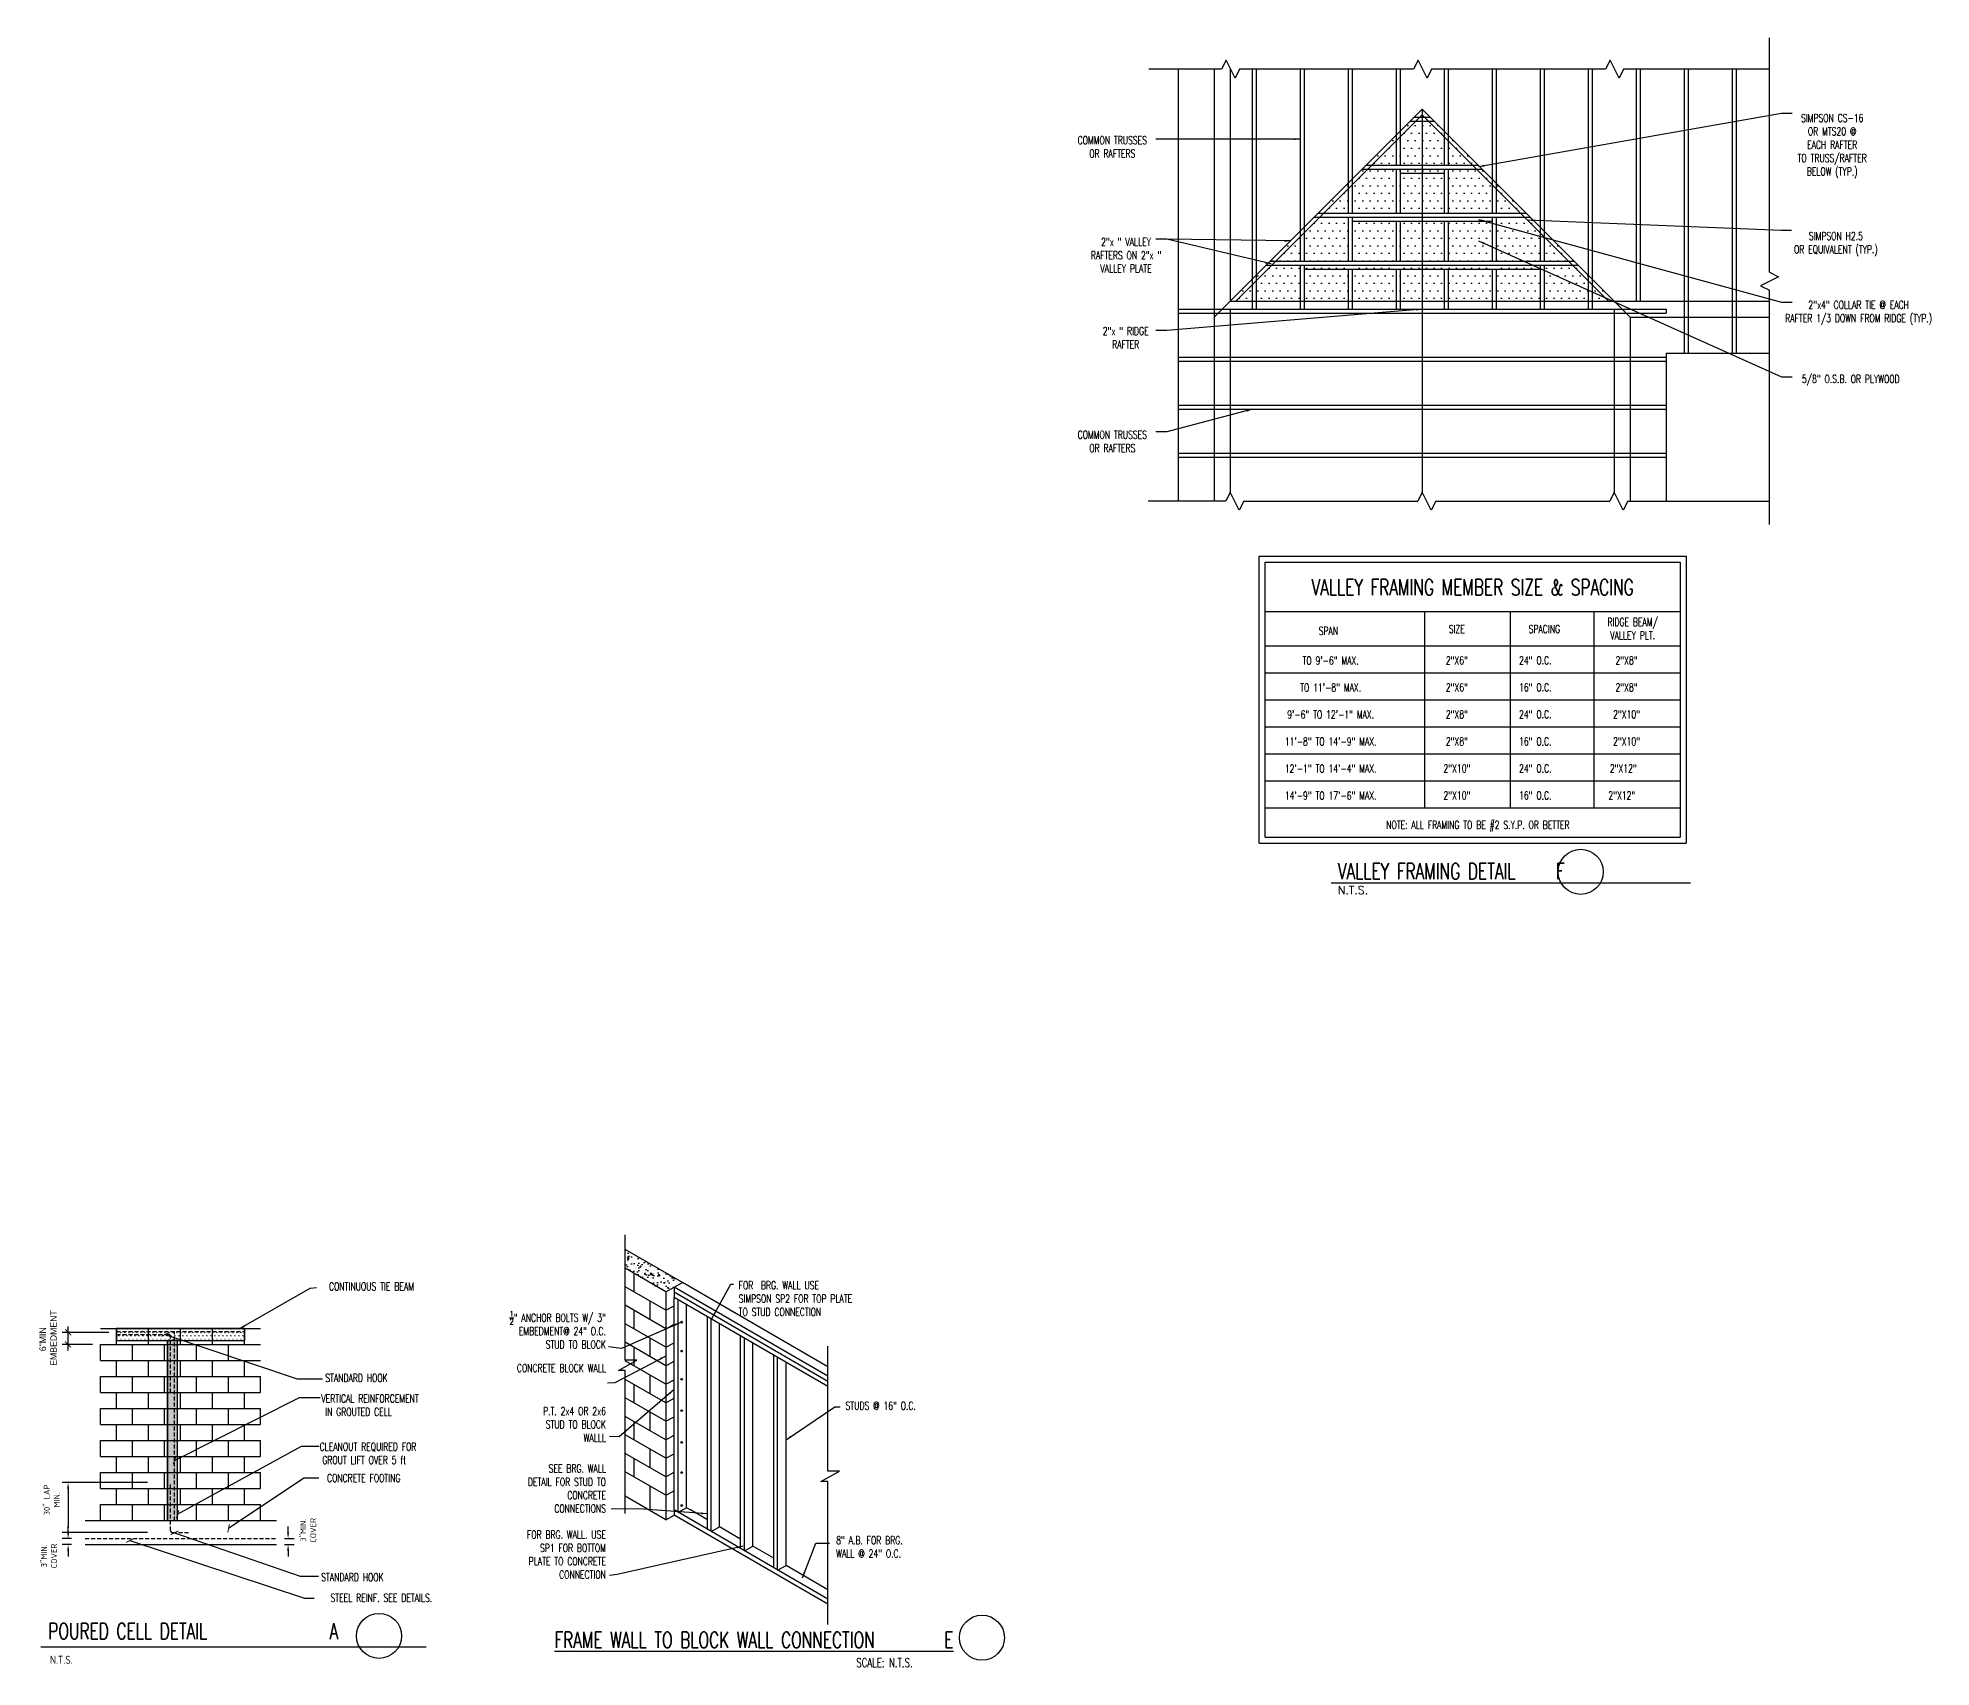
# Model space of a CAD drawing. Header units: inches. Extents: x -25328 to 8149, y -5530 to 4336.
# Drawn here: x 1931 to 2878, y -1982 to -1167 of the extents above; entities that cross this region are included whole.
import ezdxf

# ---------------------------------------------------------------- set-up
doc = ezdxf.new("R2010")
doc.units = ezdxf.units.IN
doc.header["$LTSCALE"] = 16
doc.header["$MEASUREMENT"] = 0
doc.linetypes.add('DASHED4', pattern=[0.1875, 0.125, -0.0625])
doc.layers.get('0').update_dxf_attribs({"linetype": 'CONTINUOUS'})
doc.layers.get('DEFPOINTS').update_dxf_attribs({"linetype": 'CONTINUOUS'})
for name, color, linetype in [('BLOCK', 8, 'CONTINUOUS'), ('DIM', 5, 'CONTINUOUS'), ('DIMS', 5, 'CONTINUOUS'), ('doors-window', 1, 'CONTINUOUS'), ('FIXTURES', 2, 'CONTINUOUS'), ('HATCH', 8, 'CONTINUOUS'), ('ROOF', 1, 'CONTINUOUS'), ('TEXT', 11, 'CONTINUOUS'), ('TEXT ROOM', 3, 'CONTINUOUS'), ('WALLS EXT', 6, 'CONTINUOUS'), ('Z1_1', 210, 'CONTINUOUS'), ('Z1_3', 50, 'CONTINUOUS')]:
    doc.layers.add(name, color=color, linetype=linetype)
doc.styles.add('ARCHM', font='ARCHM.SHX')
doc.styles.add('HALLDIMTEXT', font='archs.shx')
doc.styles.add('PAYTAS RM', font='romans.shx', dxfattribs={"width": 0.7, "height": 4.5})
doc.styles.add('PAYTS NOTES', font='romans.shx', dxfattribs={"width": 0.7, "height": 4.5})
doc.dimstyles.new('DIM- PAYTAS', dxfattribs={"dimscale": 48, "dimtxt": 0.1, "dimasz": 0.0625, "dimexe": 0.125, "dimexo": 0.125, "dimgap": 0.125, "dimtad": 1, "dimdec": 1, "dimzin": 3, "dimdsep": 46, "dimlunit": 4, "dimtxsty": 'PAYTAS RM', "dimblk": 'ARCHTICK', "dimcen": 0.09, "dimdle": 0.125, "dimclrd": 5, "dimclre": 5, "dimclrt": 11, "dimadec": 0, "dimazin": 0, "dimtfac": 1, "dimtdec": 1, "dimtofl": 0, "dimtmove": 2, "dimatfit": 3, "dimfxl": 0, "dimfrac": 2, "dimtolj": 1, "dimtzin": 3, "dimarcsym": 0})
doc.dimstyles.new('dim-roman s', dxfattribs={"dimscale": 48, "dimtxt": 0.09375, "dimasz": 0.09375, "dimexe": 0.09375, "dimexo": 0.125, "dimgap": 0.09375, "dimtad": 1, "dimzin": 3, "dimdsep": 46, "dimlunit": 4, "dimtxsty": 'HALLDIMTEXT', "dimsah": 1, "dimcen": 0.09375, "dimdle": 0.09375, "dimclrd": 5, "dimclre": 5, "dimclrt": 11, "dimadec": 0, "dimazin": 0, "dimtfac": 1, "dimtofl": 0, "dimtmove": 2, "dimatfit": 3, "dimldrblk": 'ARCHTICK', "dimfxl": 0, "dimfrac": 2, "dimtolj": 1, "dimtzin": 0, "dimarcsym": 0})

# ---------------------------------------------------------------- blocks, each defined once
blk = doc.blocks.new('_ArchTick')
at = {"color": 0, "linetype": 'ByBlock', "const_width": 0.15}
blk.add_lwpolyline([(-0.5, -0.5), (0.5, 0.5)], dxfattribs=at)
blk = doc.blocks.new('*D31')
at = {"layer": 'DEFPOINTS', "color": 0, "linetype": 'Continuous', "transparency": 16777216}
for p in [(2050.78, -1917.38), (2050.78, -1920.38), (2056.53, -1917.38)]:
    blk.add_point(p, dxfattribs=at)
at = {"layer": 'DIM', "color": 5, "linetype": 'Continuous', "lineweight": -2, "transparency": 16777216}
for p, q in [((2056.53, -1914.38), (2056.53, -1911.38)), ((2054.78, -1917.38), (2059.53, -1917.38)), ((2054.78, -1920.38), (2059.53, -1920.38)), ((2056.53, -1923.38), (2056.53, -1926.38))]:
    blk.add_line(p, q, dxfattribs=at)
at = {"layer": 'DIM', "color": 5, "linetype": 'Continuous', "transparency": 16777216}
for points in [[(2056.03, -1914.38), (2057.03, -1914.38), (2056.53, -1917.38)], [(2056.03, -1923.38), (2057.03, -1923.38), (2056.53, -1920.38)]]:
    blk.add_solid(points, dxfattribs=at)
at = {"layer": 'DIM', "color": 11, "linetype": 'Continuous', "transparency": 16777216, "insert": (2066.58, -1913.23), "char_height": 3, "attachment_point": 5, "rotation": 90, "style": 'HALLDIMTEXT'}
blk.add_mtext('\\A1;3"MIN.\\PCOVER', dxfattribs=at)
blk = doc.blocks.new('*D32')
at = {"layer": 'DEFPOINTS', "color": 0, "linetype": 'Continuous', "transparency": 16777216}
for p in [(1990.16, -1889.38), (1946.53, -1914.38), (1990.16, -1914.38)]:
    blk.add_point(p, dxfattribs=at)
at = {"layer": 'DIM', "color": 5, "linetype": 'Continuous', "lineweight": -2, "transparency": 16777216}
for p, q in [((1986.16, -1889.38), (1943.53, -1889.38)), ((1946.53, -1892.38), (1946.53, -1911.38)), ((1986.16, -1914.38), (1943.53, -1914.38))]:
    blk.add_line(p, q, dxfattribs=at)
at = {"layer": 'DIM', "color": 5, "linetype": 'Continuous', "transparency": 16777216}
for points in [[(1946.03, -1892.38), (1947.03, -1892.38), (1946.53, -1889.38)], [(1946.03, -1911.38), (1947.03, -1911.38), (1946.53, -1914.38)]]:
    blk.add_solid(points, dxfattribs=at)
at = {"layer": 'DIM', "color": 11, "linetype": 'Continuous', "transparency": 16777216, "insert": (1938.4, -1898.04), "char_height": 3, "attachment_point": 5, "rotation": 90, "style": 'HALLDIMTEXT'}
blk.add_mtext('\\A1;30" LAP\\PMIN.', dxfattribs=at)
blk = doc.blocks.new('*D33')
at = {"layer": 'DEFPOINTS', "color": 0, "linetype": 'Continuous', "transparency": 16777216}
for p in [(1946.55, -1917.38), (1952.3, -1917.38), (1952.3, -1920.38)]:
    blk.add_point(p, dxfattribs=at)
at = {"layer": 'DIM', "color": 5, "linetype": 'Continuous', "lineweight": -2, "transparency": 16777216}
for p, q in [((1946.55, -1914.38), (1946.55, -1911.38)), ((1948.3, -1917.38), (1943.55, -1917.38)), ((1948.3, -1920.38), (1943.55, -1920.38)), ((1946.55, -1923.38), (1946.55, -1926.38))]:
    blk.add_line(p, q, dxfattribs=at)
at = {"layer": 'DIM', "color": 5, "linetype": 'Continuous', "transparency": 16777216}
for points in [[(1946.05, -1914.38), (1947.05, -1914.38), (1946.55, -1917.38)], [(1946.05, -1923.38), (1947.05, -1923.38), (1946.55, -1920.38)]]:
    blk.add_solid(points, dxfattribs=at)
at = {"layer": 'DIM', "color": 11, "linetype": 'Continuous', "transparency": 16777216, "insert": (1937, -1926.04), "char_height": 3, "attachment_point": 5, "rotation": 90, "style": 'HALLDIMTEXT'}
blk.add_mtext('\\A1;3"MIN.\\PCOVER', dxfattribs=at)

msp = doc.modelspace()

# ---------------------------------------------------------------- hatches: boundary and pattern name
at = {"layer": 'BLOCK', "linetype": 'Continuous'}
h = msp.add_hatch(dxfattribs=at)
h.set_pattern_fill('CONCRETE_C', color=256, style=0)
h.set_pattern_definition([(50, (9372.301, -2491.103), (7.172602, -0.6275213), [0.75, -8.25]), (355, (9372.301, -2491.103), (-1.387513, 7.521921), [0.6, -6.6]), (100.4514, (9372.8986, -2491.155), (5.785094, 6.8943954), [0.637402, -7.011421]), (46.1842, (9372.301, -2489.103), (10.67241, -1.65519), [1.125, -12.375]), (96.6356, (9373.19, -2489.241), (9.346627, 9.741179), [0.956103, -10.51713]), (351.1842, (9372.301, -2489.103), (9.34662, 9.741186), [0.9, -9.9]), (21, (9373.301, -2489.603), (5.9690705, -4.026189), [0.75, -8.25]), (326, (9373.301, -2489.603), (2.433153, 7.2515005), [0.6, -6.6]), (71.4514, (9373.798, -2489.9384), (8.402226, 3.225305), [0.637402, -7.011421]), (37.5, (9372.3009, -2491.1029), (0.12159855, 3.3289385), [0, -6.52, 0, -6.7, 0, -6.625]), (7.5, (9372.301, -2491.103), (2.6306954, 3.9441171), [0, -3.82, 0, -6.37, 0, -2.525]), (327.5, (9370.0709, -2491.103), (5.3382244, -0.2255487), [0, -2.5, 0, -7.8, 0, -10.35]), (317.5, (9369.071, -2491.103), (5.8318617, 1.0010498), [0, -3.25, 0, -5.18, 0, -7.35])])
h.paths.add_polyline_path([(2225.12211486, -1772.84576343), (2225.12211486, -1782.31688618), (2245.34644642, -1794.04187106), (2249.55250457, -1791.74475706), (2253.75856273, -1789.44764306)])
at = {"layer": 'HATCH'}
h = msp.add_hatch(dxfattribs=at)
h.set_pattern_fill('DOTS', color=256, scale=60, style=0)
h.set_pattern_definition([(0, (2411.9834, -1492.5613), (1.875, 3.75), [0, -3.75])])
h.paths.add_polyline_path([(2623.56219291, -1203.02686548), (2623.56219291, -1207.02686548), (2627.56219291, -1207.02686548)])
h.paths.add_polyline_path([(2623.56219291, -1203.02686548), (2619.56219291, -1207.02686548), (2623.56219291, -1207.02686548)])
h.paths.add_polyline_path([(2623.56219291, -1209.02686548), (2617.56219291, -1209.02686548), (2612.55915892, -1214.02989948), (2612.55915892, -1231.02686548), (2623.56219291, -1231.02686548)])
h.paths.add_polyline_path([(2634.55915892, -1214.02383149), (2629.56219291, -1209.02686548), (2623.56219291, -1209.02686548), (2623.56219291, -1231.02686548), (2634.55915892, -1231.02686548)])
h.paths.add_polyline_path([(2636.55915892, -1216.02383149), (2636.55915892, -1231.02686548), (2651.56219291, -1231.02686548)])
h.paths.add_polyline_path([(2658.55915892, -1238.02383149), (2653.56219291, -1233.02686548), (2636.55915892, -1233.02686548), (2636.55915892, -1255.02686548), (2658.55915892, -1255.02686548)])
h.paths.add_polyline_path([(2634.55915892, -1233.02686548), (2623.56219291, -1233.02686548), (2623.56219291, -1255.02686548), (2634.55915892, -1255.02686548)])
h.paths.add_polyline_path([(2623.56219291, -1233.02686548), (2612.55915892, -1233.02686548), (2612.55915892, -1255.02686548), (2623.56219291, -1255.02686548)])
h.paths.add_polyline_path([(2610.55915892, -1233.02686548), (2593.56219291, -1233.02686548), (2588.55915892, -1238.02989948), (2588.55915892, -1255.02686548), (2610.55915892, -1255.02686548)])
h.paths.add_polyline_path([(2610.55915892, -1216.02989948), (2595.56219291, -1231.02686548), (2610.55915892, -1231.02686548)])
h.paths.add_polyline_path([(2586.55915892, -1240.02989948), (2571.56219291, -1255.02686548), (2586.55915892, -1255.02686548)])
h.paths.add_polyline_path([(2660.55915892, -1240.02383149), (2660.55915892, -1255.02686548), (2675.56219291, -1255.02686548)])
h.paths.add_polyline_path([(2682.55915892, -1262.02383149), (2677.56219291, -1257.02686548), (2660.55915892, -1257.02686548), (2660.55915892, -1279.02686548), (2682.55915892, -1279.02686548)])
h.paths.add_polyline_path([(2684.55915892, -1264.02383149), (2684.55915892, -1279.02686548), (2699.56219291, -1279.02686548)])
h.paths.add_polyline_path([(2658.55915892, -1257.02686548), (2636.55915892, -1257.02686548), (2636.55915892, -1279.02686548), (2658.55915892, -1279.02686548)])
h.paths.add_polyline_path([(2634.55915892, -1257.02686548), (2623.56219291, -1257.02686548), (2623.56219291, -1279.02686548), (2634.55915892, -1279.02686548)])
h.paths.add_polyline_path([(2623.56219291, -1257.02686548), (2612.55915892, -1257.02686548), (2612.55915892, -1279.02686548), (2623.56219291, -1279.02686548)])
h.paths.add_polyline_path([(2610.55915892, -1257.02686548), (2588.55915892, -1257.02686548), (2588.55915892, -1279.02686548), (2610.55915892, -1279.02686548)])
h.paths.add_polyline_path([(2586.55915892, -1257.02686548), (2569.56219291, -1257.02686548), (2564.55915892, -1262.02989948), (2564.55915892, -1279.02686548), (2586.55915892, -1279.02686548)])
h.paths.add_polyline_path([(2562.55915892, -1267.02686548), (2562.55915892, -1264.02989948), (2547.56219291, -1279.02686548), (2562.55915892, -1279.02686548)])
h.paths.add_polyline_path([(2538.55915892, -1288.02989948), (2527.56219291, -1299.02686548), (2538.55915892, -1299.02686548)])
h.paths.add_polyline_path([(2562.55915892, -1281.02686548), (2545.56219291, -1281.02686548), (2540.55915892, -1286.02989948), (2540.55915892, -1299.02686548), (2562.55915892, -1299.02686548)])
h.paths.add_polyline_path([(2586.55915892, -1281.02686548), (2564.55915892, -1281.02686548), (2564.55915892, -1289.02686548), (2564.55915892, -1299.02686548), (2586.55915892, -1299.02686548)])
h.paths.add_polyline_path([(2610.55915892, -1281.02686548), (2588.55915892, -1281.02686548), (2588.55915892, -1299.02686548), (2610.55915892, -1299.02686548)])
h.paths.add_polyline_path([(2623.56219291, -1281.02686548), (2612.55915892, -1281.02686548), (2612.55915892, -1299.02686548), (2623.56219291, -1299.02686548)])
h.paths.add_polyline_path([(2634.55915892, -1281.02686548), (2623.56219291, -1281.02686548), (2623.56219291, -1299.02686548), (2634.55915892, -1299.02686548)])
h.paths.add_polyline_path([(2658.55915892, -1281.02686548), (2636.55915892, -1281.02686548), (2636.55915892, -1299.02686548), (2658.55915892, -1299.02686548)])
h.paths.add_polyline_path([(2682.55915892, -1281.02686548), (2660.55915892, -1281.02686548), (2660.55915892, -1299.02686548), (2682.55915892, -1299.02686548)])
h.paths.add_polyline_path([(2706.55915892, -1286.02383149), (2701.56219291, -1281.02686548), (2684.55915892, -1281.02686548), (2684.55915892, -1299.02686548), (2706.55915892, -1299.02686548)])
h.paths.add_polyline_path([(2708.55915892, -1288.02383149), (2708.55915892, -1299.02686548), (2719.56219291, -1299.02686548)])
at = {"layer": 'HATCH', "linetype": 'Continuous'}
h = msp.add_hatch(dxfattribs=at)
h.set_pattern_fill('SWAMP', color=256, scale=2, style=0)
h.set_pattern_definition([(0, (2288.8498, -2108.7617), (1, 1.732051), [0.25, -1.75]), (90, (2288.9748, -2108.7617), (-1, 1.7320508), [0.125, -3.339102]), (90, (2289.0061, -2108.7617), (-1, 1.7320508), [0.1, -3.364102]), (90, (2288.9436, -2108.7617), (-1, 1.7320508), [0.1, -3.364102]), (60, (2289.0373, -2108.7617), (-1, 1.732051), [0.08, -1.92]), (120, (2288.9123, -2108.7617), (-2, 8e-10), [0.08, -1.92])])
h.paths.add_polyline_path([(2034.78055111, -1812.37917989), (1970.78055111, -1812.37917989), (1970.78055111, -1818.37917989), (2034.78055111, -1818.37917989)])
h = msp.add_hatch(dxfattribs=at)
h.set_pattern_fill('SWAMP', color=256, style=0)
h.set_pattern_definition([(0, (2288.8498, -2108.7617), (0.5, 0.8660254), [0.125, -0.875]), (90, (2288.91234, -2108.7617), (-0.5, 0.8660254), [0.0625, -1.6695508]), (90, (2288.92796, -2108.7617), (-0.5, 0.8660254), [0.05, -1.6820508]), (90, (2288.8967, -2108.7617), (-0.5, 0.8660254), [0.05, -1.6820508]), (60, (2288.9436, -2108.7617), (-0.5, 0.8660254), [0.04, -0.96]), (120, (2288.8811, -2108.7617), (-1, 4e-10), [0.04, -0.96])])
h.paths.add_polyline_path([(2001.28055111, -1818.37917989), (1996.28055111, -1818.37917989), (1996.28055111, -1908.37917989), (2001.28055111, -1908.37917989)])

# ---------------------------------------------------------------- linework, layer by layer
at = {"layer": 'DIM', "color": 5, "linetype": 'Continuous'}
for p, q in [((1966.8498365, -1814.31304267), (1943.54721497, -1814.31304267)), ((1946.54721497, -1823.37917989), (1946.54721497, -1811.31304267)), ((1958.78055111, -1820.37917989), (1943.54721497, -1820.37917989))]:
    msp.add_line(p, q, dxfattribs=at)
at = {"layer": 'DIMS', "linetype": 'Continuous'}
for p, q in [((2797.26762451, -1284.54950171), (2797.26762451, -1167.4472981)), ((2523.25819305, -1183.02686548), (2486.8219163, -1183.02686548)), ((2619.25819305, -1183.02686548), (2532.25819305, -1183.02686548)), ((2715.25819305, -1183.02686548), (2628.25819305, -1183.02686548)), ((2797.26762451, -1183.02686548), (2724.25819305, -1183.02686548)), ((2797.26762451, -1410.65170532), (2797.26762451, -1293.54950171)), ((2525.31592629, -1399.02686548), (2486.56599534, -1399.02686548)), ((2534.31592629, -1399.02686548), (2621.31592629, -1399.02686548)), ((2630.31592629, -1399.02686548), (2717.31592629, -1399.02686548)), ((2726.31592629, -1399.02686548), (2797.26762451, -1399.02686548)), ((2225.12211486, -1828.17757458), (2225.12211486, -1765.65963877)), ((2326.39826068, -1883.66713656), (2326.39826068, -1821.14920075)), ((2221.65221198, -1833.35183862), (2230.93311264, -1828.17757458)), ((2225.12211486, -1833.35183862), (2221.65221198, -1833.35183862)), ((2230.93311264, -1828.17757458), (2225.12211486, -1828.17757458)), ((2225.12211486, -1904.87235034), (2225.12211486, -1833.35183862)), ((2322.9283578, -1888.8414006), (2332.20925846, -1883.66713656)), ((2332.20925846, -1883.66713656), (2326.39826068, -1883.66713656)), ((2326.39826068, -1888.8414006), (2322.9283578, -1888.8414006)), ((2326.39826068, -1960.36191232), (2326.39826068, -1888.8414006))]:
    msp.add_line(p, q, dxfattribs=at)
for points in [[(2532.25819305, -1183.02686548), (2530.00819305, -1187.52686548), (2525.50819305, -1178.52686548), (2523.25819305, -1183.02686548)], [(2628.25819305, -1183.02686548), (2626.00819305, -1187.52686548), (2621.50819305, -1178.52686548), (2619.25819305, -1183.02686548)], [(2724.25819305, -1183.02686548), (2722.00819305, -1187.52686548), (2717.50819305, -1178.52686548), (2715.25819305, -1183.02686548)], [(2797.26762451, -1284.54950171), (2801.76762451, -1286.79950171), (2792.76762451, -1291.29950171), (2797.26762451, -1293.54950171)], [(2534.31592629, -1399.02686548), (2532.06592629, -1403.52686548), (2527.56592629, -1394.52686548), (2525.31592629, -1399.02686548)], [(2630.31592629, -1399.02686548), (2628.06592629, -1403.52686548), (2623.56592629, -1394.52686548), (2621.31592629, -1399.02686548)], [(2726.31592629, -1399.02686548), (2724.06592629, -1403.52686548), (2719.56592629, -1394.52686548), (2717.31592629, -1399.02686548)]]:
    msp.add_lwpolyline(points, dxfattribs=at)
at = {"layer": 'doors-window'}
for p, q in [((1962.78055111, -1812.37917989), (2042.78055111, -1812.37917989)), ((1970.78055111, -1820.37917989), (1970.78055111, -1812.37917989)), ((1970.78055111, -1812.37917989), (2034.78055111, -1812.37917989)), ((1986.78055111, -1820.37917989), (1986.78055111, -1812.37917989)), ((2002.78055111, -1820.37917989), (2002.78055111, -1812.37917989)), ((2018.78055111, -1820.37917989), (2018.78055111, -1812.37917989)), ((2034.78055111, -1820.37917989), (2034.78055111, -1812.37917989)), ((1962.78055111, -1828.37917989), (1962.78055111, -1820.37917989)), ((1962.78055111, -1820.37917989), (2042.78055111, -1820.37917989)), ((1978.78055111, -1828.37917989), (1978.78055111, -1820.37917989)), ((1994.78055111, -1828.37917989), (1994.78055111, -1820.37917989)), ((2010.78055111, -1828.37917989), (2010.78055111, -1820.37917989)), ((2026.78055111, -1828.37917989), (2026.78055111, -1820.37917989)), ((1962.78055111, -1828.37917989), (2042.78055111, -1828.37917989)), ((1970.78055111, -1836.37917989), (1970.78055111, -1828.37917989)), ((1970.78055111, -1828.37917989), (2034.78055111, -1828.37917989)), ((1986.78055111, -1836.37917989), (1986.78055111, -1828.37917989)), ((2002.78055111, -1836.37917989), (2002.78055111, -1828.37917989)), ((2018.78055111, -1836.37917989), (2018.78055111, -1828.37917989)), ((2034.78055111, -1836.37917989), (2034.78055111, -1828.37917989)), ((1962.78055111, -1844.37917989), (1962.78055111, -1836.37917989)), ((1962.78055111, -1836.37917989), (2042.78055111, -1836.37917989)), ((1962.78055111, -1844.37917989), (2042.78055111, -1844.37917989)), ((1970.78055111, -1852.37917989), (1970.78055111, -1844.37917989)), ((1970.78055111, -1844.37917989), (2034.78055111, -1844.37917989)), ((1978.78055111, -1844.37917989), (1978.78055111, -1836.37917989)), ((1986.78055111, -1852.37917989), (1986.78055111, -1844.37917989)), ((1994.78055111, -1844.37917989), (1994.78055111, -1836.37917989)), ((2002.78055111, -1852.37917989), (2002.78055111, -1844.37917989)), ((2010.78055111, -1844.37917989), (2010.78055111, -1836.37917989)), ((2018.78055111, -1852.37917989), (2018.78055111, -1844.37917989)), ((2026.78055111, -1844.37917989), (2026.78055111, -1836.37917989)), ((2034.78055111, -1852.37917989), (2034.78055111, -1844.37917989)), ((2042.78055111, -1844.37917989), (2042.78055111, -1836.37917989)), ((1962.78055111, -1860.37917989), (1962.78055111, -1852.37917989)), ((1962.78055111, -1852.37917989), (2042.78055111, -1852.37917989)), ((1978.78055111, -1860.37917989), (1978.78055111, -1852.37917989)), ((1994.78055111, -1860.37917989), (1994.78055111, -1852.37917989)), ((2010.78055111, -1860.37917989), (2010.78055111, -1852.37917989)), ((2026.78055111, -1860.37917989), (2026.78055111, -1852.37917989)), ((2042.78055111, -1860.37917989), (2042.78055111, -1852.37917989)), ((1962.78055111, -1860.37917989), (2042.78055111, -1860.37917989)), ((1970.78055111, -1860.37917989), (2034.78055111, -1860.37917989)), ((1970.78055111, -1868.37917989), (1970.78055111, -1860.37917989)), ((1986.78055111, -1868.37917989), (1986.78055111, -1860.37917989)), ((2002.78055111, -1868.37917989), (2002.78055111, -1860.37917989)), ((2018.78055111, -1868.37917989), (2018.78055111, -1860.37917989)), ((2034.78055111, -1868.37917989), (2034.78055111, -1860.37917989)), ((1962.78055111, -1876.37917989), (1962.78055111, -1868.37917989)), ((1962.78055111, -1868.37917989), (2042.78055111, -1868.37917989)), ((1978.78055111, -1876.37917989), (1978.78055111, -1868.37917989)), ((1994.78055111, -1876.37917989), (1994.78055111, -1868.37917989)), ((2010.78055111, -1876.37917989), (2010.78055111, -1868.37917989)), ((2026.78055111, -1876.37917989), (2026.78055111, -1868.37917989)), ((2042.78055111, -1876.37917989), (2042.78055111, -1868.37917989)), ((1962.78055111, -1876.37917989), (2042.78055111, -1876.37917989)), ((1970.78055111, -1884.37917989), (1970.78055111, -1876.37917989)), ((1970.78055111, -1876.37917989), (2034.78055111, -1876.37917989)), ((1986.78055111, -1884.37917989), (1986.78055111, -1876.37917989)), ((2002.78055111, -1884.37917989), (2002.78055111, -1876.37917989)), ((2018.78055111, -1884.37917989), (2018.78055111, -1876.37917989)), ((2034.78055111, -1884.37917989), (2034.78055111, -1876.37917989)), ((1962.78055111, -1892.37917989), (1962.78055111, -1884.37917989)), ((1962.78055111, -1884.37917989), (2042.78055111, -1884.37917989)), ((1962.78055111, -1892.37917989), (2042.78055111, -1892.37917989)), ((1970.78055111, -1900.37917989), (1970.78055111, -1892.37917989)), ((1970.78055111, -1892.37917989), (2034.78055111, -1892.37917989)), ((1978.78055111, -1892.37917989), (1978.78055111, -1884.37917989)), ((1986.78055111, -1900.37917989), (1986.78055111, -1892.37917989)), ((1994.78055111, -1892.37917989), (1994.78055111, -1884.37917989)), ((2002.78055111, -1900.37917989), (2002.78055111, -1892.37917989)), ((2010.78055111, -1892.37917989), (2010.78055111, -1884.37917989)), ((2018.78055111, -1900.37917989), (2018.78055111, -1892.37917989)), ((2026.78055111, -1892.37917989), (2026.78055111, -1884.37917989)), ((2034.78055111, -1900.37917989), (2034.78055111, -1892.37917989)), ((2042.78055111, -1892.37917989), (2042.78055111, -1884.37917989)), ((1962.78055111, -1908.37917989), (1962.78055111, -1900.37917989)), ((1962.78055111, -1900.37917989), (2042.78055111, -1900.37917989)), ((1978.78055111, -1908.37917989), (1978.78055111, -1900.37917989)), ((1994.78055111, -1908.37917989), (1994.78055111, -1900.37917989)), ((2010.78055111, -1908.37917989), (2010.78055111, -1900.37917989)), ((2026.78055111, -1908.37917989), (2026.78055111, -1900.37917989)), ((2042.78055111, -1908.37917989), (2042.78055111, -1900.37917989)), ((1955.15382666, -1908.37917989), (2050.78055111, -1908.37917989)), ((1962.78055111, -1908.37917989), (2042.78055111, -1908.37917989)), ((1955.15382666, -1920.37917989), (2050.78055111, -1920.37917989))]:
    msp.add_line(p, q, dxfattribs=at)
at = {"layer": 'doors-window', "linetype": 'Continuous'}
for p, q in [((1970.78055111, -1812.37917989), (1970.78055111, -1818.37917989)), ((1970.78055111, -1812.37917989), (2034.78055111, -1812.37917989)), ((2034.78055111, -1812.37917989), (2034.78055111, -1818.37917989)), ((1996.28055111, -1818.37917989), (2001.28055111, -1818.37917989)), ((1996.28055111, -1908.37917989), (1996.28055111, -1818.37917989)), ((1996.28055111, -1908.37917989), (2001.28055111, -1908.37917989))]:
    msp.add_line(p, q, dxfattribs=at)
for points in [[(2034.78055111, -1812.37917989), (1970.78055111, -1812.37917989), (1970.78055111, -1818.37917989), (2034.78055111, -1818.37917989)], [(2001.28055111, -1818.37917989), (1996.28055111, -1818.37917989), (1996.28055111, -1908.37917989), (2001.28055111, -1908.37917989)]]:
    msp.add_lwpolyline(points, close=True, dxfattribs=at)
for points in [[(1970.78055111, -1818.37917989), (2034.78055111, -1818.37917989)], [(2001.28055111, -1908.37917989), (2001.28055111, -1818.37917989)]]:
    msp.add_lwpolyline(points, dxfattribs=at)
at = {"layer": 'doors-window'}
for p in [(1970.78055111, -1814.37917989), (1970.78055111, -1820.37917989)]:
    msp.add_point(p, dxfattribs=at)
at = {"layer": 'FIXTURES', "color": 2, "linetype": 'DASHED4'}
for p, q in [((1970.78055111, -1813.87917989), (2034.78055111, -1813.87917989)), ((1970.78055111, -1815.37917989), (1996.78055111, -1815.37917989)), ((1997.78055111, -1844.37917989), (1997.78055111, -1816.37917989)), ((1999.78055111, -1908.37917989), (1999.78055111, -1813.87917989)), ((1997.78055111, -1913.37917989), (1997.78055111, -1889.37917989)), ((1955.15382666, -1917.37917989), (2050.78055111, -1917.37917989)), ((1998.78055111, -1914.37917989), (2007.53376774, -1914.37917989))]:
    msp.add_line(p, q, dxfattribs=at)
for centre, start, end in [((1996.78055111, -1816.37917989), 0, 90), ((1998.78055111, -1913.37917989), 180, 270)]:
    msp.add_arc(centre, 1, start, end, dxfattribs=at)
at = {"layer": 'HATCH', "color": 3}
msp.add_line((1932.87761269, -1971.45920687), (2125.60115058, -1971.45920687), dxfattribs=at)
at = {"layer": 'ROOF'}
for p, q in [((2538.55915892, -1183.10470363), (2538.55915892, -1303.02686548)), ((2540.55915892, -1183.10470363), (2540.55915892, -1303.02686548)), ((2562.55915892, -1183.10470363), (2562.55915892, -1279.02686548)), ((2564.55915892, -1183.10470363), (2564.55915892, -1279.02686548)), ((2586.55915892, -1183.10470363), (2586.55915892, -1255.02686548)), ((2588.55915892, -1183.10470363), (2588.55915892, -1255.02686548)), ((2610.55915892, -1183.10470363), (2610.55915892, -1231.02686548)), ((2612.55915892, -1183.10470363), (2612.55915892, -1231.02686548)), ((2634.55915892, -1183.10470363), (2634.55915892, -1231.02686548)), ((2636.55915892, -1183.10470363), (2636.55915892, -1231.02686548)), ((2658.55915892, -1183.10470363), (2658.55915892, -1255.02686548)), ((2658.55915892, -1183.10470363), (2658.55915892, -1241.02686548)), ((2658.55915892, -1183.10470363), (2658.55915892, -1241.02686548)), ((2658.55915892, -1183.10470363), (2658.55915892, -1241.02686548)), ((2658.55915892, -1183.10470363), (2658.55915892, -1241.02686548)), ((2660.55915892, -1183.10470363), (2660.55915892, -1255.02686548)), ((2682.55915892, -1183.10470363), (2682.55915892, -1279.02686548)), ((2684.55915892, -1183.10470363), (2684.55915892, -1279.02686548)), ((2706.55915892, -1183.10470363), (2706.55915892, -1303.02686548)), ((2708.55915892, -1183.10470363), (2708.55915892, -1303.02686548)), ((2730.55915892, -1183.10470363), (2730.55915892, -1299.10470363)), ((2730.55915892, -1183.10470363), (2730.55915892, -1299.10470363)), ((2730.55915892, -1183.10470363), (2730.55915892, -1299.10470363)), ((2732.55915892, -1183.10470363), (2732.55915892, -1299.10470363)), ((2754.55915892, -1183.10470363), (2754.55915892, -1325.02686548)), ((2756.55915892, -1183.10470363), (2756.55915892, -1325.02686548)), ((2778.55915892, -1183.10470363), (2778.55915892, -1325.02686548)), ((2780.55915892, -1183.10470363), (2780.55915892, -1325.02686548)), ((2519.56219291, -1307.02686548), (2623.56219291, -1203.02686548)), ((2530.39062004, -1299.02686548), (2623.56219291, -1205.85529261)), ((2617.56219291, -1209.02686548), (2629.56219291, -1209.02686548)), ((2619.56219291, -1207.02686548), (2627.56219291, -1207.02686548)), ((2623.56219291, -1203.02686548), (2623.56219291, -1394.53433224)), ((2727.56219291, -1307.02686548), (2623.56219291, -1203.02686548)), ((2716.73376579, -1299.02686548), (2623.56219291, -1205.85529261)), ((2593.56219291, -1233.02686548), (2653.56219291, -1233.02686548)), ((2595.56219291, -1231.02686548), (2651.56219291, -1231.02686548)), ((2610.55915892, -1233.02686548), (2610.55915892, -1255.02686548)), ((2612.55915892, -1233.02686548), (2612.55915892, -1255.02686548)), ((2612.55915892, -1235.02686548), (2634.55915892, -1235.02686548)), ((2634.55915892, -1233.02686548), (2634.55915892, -1255.02686548)), ((2636.55915892, -1233.02686548), (2636.55915892, -1255.02686548)), ((2569.56219291, -1257.02686548), (2677.56219291, -1257.02686548)), ((2571.56219291, -1255.02686548), (2675.56219291, -1255.02686548)), ((2586.55915892, -1257.02686548), (2586.55915892, -1279.02686548)), ((2588.55915892, -1257.02686548), (2588.55915892, -1279.02686548)), ((2658.55915892, -1257.02686548), (2658.55915892, -1279.02686548)), ((2660.55915892, -1257.02686548), (2660.55915892, -1279.02686548)), ((2562.55915892, -1267.02686548), (2562.55915892, -1279.02686548)), ((2564.55915892, -1267.02686548), (2564.55915892, -1279.02686548)), ((2588.55915892, -1259.02686548), (2658.55915892, -1259.02686548)), ((2610.55915892, -1259.02686548), (2610.55915892, -1279.02686548)), ((2612.55915892, -1259.02686548), (2612.55915892, -1279.02686548)), ((2634.55915892, -1259.02686548), (2634.55915892, -1279.02686548)), ((2636.55915892, -1259.02686548), (2636.55915892, -1279.02686548)), ((2545.56219291, -1281.02686548), (2701.56219291, -1281.02686548)), ((2547.56219291, -1279.02686548), (2699.56219291, -1279.02686548)), ((2562.55915892, -1281.02686548), (2562.55915892, -1303.02686548)), ((2562.55915892, -1281.02686548), (2562.55915892, -1289.02686548)), ((2564.55915892, -1281.02686548), (2564.55915892, -1303.02686548)), ((2564.55915892, -1283.02686548), (2682.55915892, -1283.02686548)), ((2586.55915892, -1283.02686548), (2586.55915892, -1303.02686548)), ((2588.55915892, -1283.02686548), (2588.55915892, -1303.02686548)), ((2610.55915892, -1283.02686548), (2610.55915892, -1303.02686548)), ((2612.55915892, -1283.02686548), (2612.55915892, -1303.02686548)), ((2634.55915892, -1283.02686548), (2634.55915892, -1303.02686548)), ((2636.55915892, -1283.02686548), (2636.55915892, -1303.02686548)), ((2658.55915892, -1283.02686548), (2658.55915892, -1303.02686548)), ((2660.55915892, -1283.02686548), (2660.55915892, -1303.02686548)), ((2682.55915892, -1281.02686548), (2682.55915892, -1303.02686548)), ((2684.55915892, -1281.02686548), (2684.55915892, -1303.02686548)), ((2501.56219291, -1303.02686548), (2745.56219291, -1303.02686548)), ((2501.56219291, -1305.02686548), (2745.56219291, -1305.02686548)), ((2501.56219291, -1327.02686548), (2745.56219291, -1327.02686548)), ((2501.56219291, -1327.02686548), (2745.56219291, -1327.02686548)), ((2501.56219291, -1329.02686548), (2745.56219291, -1329.02686548)), ((2501.56219291, -1351.02686548), (2745.56219291, -1351.02686548)), ((2501.56219291, -1353.02686548), (2745.56219291, -1353.02686548)), ((2501.56219291, -1375.02686548), (2745.56219291, -1375.02686548)), ((2501.56219291, -1377.02686548), (2745.56219291, -1377.02686548))]:
    msp.add_line(p, q, dxfattribs=at)
at = {"layer": 'TEXT ROOM'}
msp.add_line((2577.98809789, -1589.63301296), (2757.70105188, -1589.63301296), dxfattribs=at)
for centre in [(2702.79569157, -1584.20174552), (2101.9918915, -1966.01124639), (2403.43486236, -1966.90981189)]:
    msp.add_circle(centre, 11.25656497, dxfattribs=at)
at = {"layer": 'WALLS EXT'}
for p, q in [((2253.75856273, -1789.44764306), (2225.12211486, -1772.84576343)), ((2245.34644642, -1794.04187106), (2225.12211486, -1782.31688618)), ((2229.34644642, -1784.7659275), (2229.34644642, -1794.01313153)), ((2245.34644642, -1803.28907509), (2225.12211486, -1791.56409021)), ((2245.34644642, -1794.04187106), (2249.55250457, -1791.74475706)), ((2245.34644642, -1794.04187106), (2245.34644642, -1907.9620166)), ((2245.34644642, -1812.53627911), (2225.12211486, -1800.81129423)), ((2229.34644642, -1803.26033555), (2229.34644642, -1812.50753957)), ((2237.34644642, -1798.65110331), (2237.34644642, -1807.89830733)), ((2245.34644642, -1803.28907509), (2249.55250457, -1800.99196108)), ((2245.34644642, -1821.78348313), (2225.12211486, -1810.05849825)), ((2237.34644642, -1817.14551135), (2237.34644642, -1826.39271537)), ((2245.34644642, -1812.53627911), (2249.55250457, -1810.23916511)), ((2245.34644642, -1831.03068715), (2225.12211486, -1819.30570227)), ((2229.34644642, -1821.75474359), (2229.34644642, -1831.00194762)), ((2245.34644642, -1821.78348313), (2249.55250457, -1819.48636913)), ((2245.34644642, -1840.27789118), (2225.12211486, -1828.5529063)), ((2237.34644642, -1835.6399194), (2237.34644642, -1844.88712342)), ((2245.34644642, -1831.03068715), (2249.55250457, -1828.73357315)), ((2245.34644642, -1849.5250952), (2225.12211486, -1837.80011032)), ((2229.34644642, -1840.24915164), (2229.34644642, -1849.49635566)), ((2245.34644642, -1840.27789118), (2249.55250457, -1837.98077717)), ((2245.34644642, -1858.77229922), (2225.12211486, -1847.04731434)), ((2237.34644642, -1854.13432744), (2237.34644642, -1863.38153146)), ((2245.34644642, -1849.5250952), (2249.55250457, -1847.2279812)), ((2245.34644642, -1868.01950324), (2225.12211486, -1856.29451836)), ((2229.34644642, -1858.74355968), (2229.34644642, -1867.99076371)), ((2245.34644642, -1858.77229922), (2249.55250457, -1856.47518522)), ((2245.34644642, -1877.26670727), (2225.12211486, -1865.54172239)), ((2237.34644642, -1872.62873549), (2237.34644642, -1881.87593951)), ((2245.34644642, -1868.01950324), (2249.55250457, -1865.72238924)), ((2245.34644642, -1886.51391129), (2225.12211486, -1874.78892641)), ((2229.34644642, -1877.23796773), (2229.34644642, -1886.48517175)), ((2245.34644642, -1877.26670727), (2249.55250457, -1874.96959326)), ((2245.34644642, -1895.76111531), (2225.12211486, -1884.03613043)), ((2237.34644642, -1891.12314353), (2237.34644642, -1903.32404482)), ((2245.34644642, -1886.51391129), (2249.55250457, -1884.21679729)), ((2245.34644642, -1907.9620166), (2225.12211486, -1896.23703172)), ((2245.34644642, -1895.76111531), (2249.55250457, -1893.46400131)), ((2245.34644642, -1907.9620166), (2249.55250457, -1905.6649026))]:
    msp.add_line(p, q, dxfattribs=at)
at = {"layer": 'WALLS EXT', "color": 1}
for p, q in [((2249.55250457, -1791.74475706), (2253.75856273, -1789.44764306)), ((2249.55250457, -1791.74475706), (2249.55250457, -1794.31473973)), ((2326.39826068, -1836.2958131), (2249.55250457, -1791.74475706)), ((2249.55250457, -1794.31473973), (2249.55250457, -1796.8847224)), ((2326.39826068, -1838.86579576), (2249.55250457, -1794.31473973)), ((2326.39826068, -1841.43577843), (2249.55250457, -1796.8847224)), ((2249.55250457, -1903.09491994), (2249.55250457, -1796.8847224)), ((2251.50530379, -1904.22704839), (2251.50530379, -1798.01685085)), ((2326.39826068, -1831.56025172), (2253.75856273, -1789.44764306)), ((2255.71136194, -1901.92993439), (2255.71136194, -1800.38857645)), ((2266.14462398, -1912.71414263), (2266.14462398, -1806.5039451)), ((2266.14462398, -1912.71414263), (2266.14462398, -1806.5039451)), ((2268.0974232, -1913.84627109), (2268.0974232, -1807.63607355)), ((2268.0974232, -1913.84627109), (2268.0974232, -1807.63607355)), ((2272.30348135, -1911.54915709), (2272.30348135, -1810.00779915)), ((2272.30348135, -1911.54915709), (2272.30348135, -1810.00779915)), ((2282.73674339, -1922.33336533), (2282.73674339, -1816.12316779)), ((2284.6895426, -1923.46549379), (2284.6895426, -1817.25529625)), ((2288.89560076, -1921.16837979), (2288.89560076, -1819.62702185)), ((2299.3288628, -1931.95258803), (2299.3288628, -1825.74239049)), ((2301.28166201, -1933.08471649), (2301.28166201, -1826.87451895)), ((2305.48772016, -1930.78760248), (2305.48772016, -1829.24624455)), ((2251.50530379, -1904.22704839), (2255.71136194, -1901.92993439)), ((2258.28203149, -1903.42027099), (2255.71136194, -1901.92993439)), ((2249.55250457, -1903.09491994), (2249.55250457, -1905.6649026)), ((2326.39826068, -1947.64597597), (2249.55250457, -1903.09491994)), ((2326.39826068, -1950.21595864), (2249.55250457, -1905.6649026)), ((2266.14462398, -1907.97858126), (2257.66416116, -1903.06206285)), ((2268.0974232, -1913.84627109), (2272.30348135, -1911.54915709)), ((2268.0974232, -1913.84627109), (2272.30348135, -1911.54915709)), ((2282.73674339, -1917.59780395), (2272.30348135, -1911.54915709)), ((2284.6895426, -1923.46549379), (2288.89560076, -1921.16837979)), ((2299.3288628, -1927.21702665), (2288.89560076, -1921.16837979)), ((2301.28166201, -1933.08471649), (2305.48772016, -1930.78760248)), ((2326.39826068, -1942.91041459), (2305.48772016, -1930.78760248))]:
    msp.add_line(p, q, dxfattribs=at)
at = {"layer": 'WALLS EXT', "color": 3}
for centre in [(2253.31828693, -1809.20550302), (2253.31828693, -1823.68924241), (2253.31828693, -1837.77617038), (2253.31828693, -1853.45035194), (2253.31828693, -1869.32294711), (2253.31828693, -1884.40190759), (2253.31828693, -1900.8697199)]:
    msp.add_circle(centre, 0.44368835, dxfattribs=at)
at = {"layer": 'Z1_1', "color": 6, "ltscale": 0.020833}
for p, q in [((2501.56219291, -1183.02686548), (2501.56219291, -1399.02686548)), ((2519.56219291, -1183.02686548), (2519.56219291, -1399.02686548)), ((2527.56219291, -1183.02686548), (2527.56219291, -1299.02686548)), ((2527.56219291, -1299.02686548), (2797.26762451, -1299.02686548)), ((2527.56219291, -1303.02686548), (2719.56219291, -1303.02686548)), ((2527.56219291, -1303.02686548), (2527.56219291, -1394.53433224)), ((2719.56219291, -1303.02686548), (2719.56219291, -1394.53433224)), ((2727.56219291, -1307.02686548), (2727.56219291, -1399.02686548)), ((2727.56219291, -1307.02686548), (2797.26762451, -1307.02686548)), ((2745.56219291, -1325.02686548), (2797.26762451, -1325.02686548)), ((2745.56219291, -1325.02686548), (2745.56219291, -1399.02686548)), ((2542.08380875, -1426.3993932), (2755.52237325, -1426.3993932)), ((2542.08380875, -1569.78558917), (2542.08380875, -1426.3993932)), ((2755.52237325, -1426.3993932), (2755.52237325, -1569.78558917)), ((2545.08380875, -1429.3993932), (2752.52237325, -1429.3993932)), ((2545.08380875, -1566.78558917), (2545.08380875, -1429.3993932)), ((2752.52237325, -1429.3993932), (2752.52237325, -1566.78558917)), ((2545.08380875, -1454.17261439), (2752.52237325, -1454.17261439)), ((2624.84475794, -1552.28474274), (2624.84475794, -1454.17261439)), ((2667.70502675, -1552.28474274), (2667.70502675, -1454.17261439)), ((2709.3637, -1454.17261439), (2709.3637, -1552.28474274)), ((2545.08380875, -1471.28474274), (2752.52237325, -1471.28474274)), ((2545.08380875, -1484.78474274), (2752.52237325, -1484.78474274)), ((2545.08380875, -1498.28474274), (2752.52237325, -1498.28474274)), ((2545.08380875, -1511.78474274), (2752.52237325, -1511.78474274)), ((2545.08380875, -1525.28474274), (2752.52237325, -1525.28474274)), ((2545.08380875, -1538.78474274), (2752.52237325, -1538.78474274)), ((2545.08380875, -1552.28474274), (2752.52237325, -1552.28474274)), ((2542.08380875, -1569.78558917), (2755.52237325, -1569.78558917)), ((2545.08380875, -1566.78558917), (2752.52237325, -1566.78558917))]:
    msp.add_line(p, q, dxfattribs=at)
at = {"layer": 'Z1_3', "ltscale": 0.020833}
msp.add_line((2745.56219291, -1303.02686548), (2745.56219291, -1305.02686548), dxfattribs=at)

# ---------------------------------------------------------------- block references
at = {"layer": 'DIM', "color": 5, "linetype": 'Continuous', "xscale": 3, "yscale": 3, "zscale": 3}
for p, rotation in [((1946.54721497, -1814.31304267), 90), ((1946.54721497, -1820.37917989), 270)]:
    msp.add_blockref('_ArchTick', p, dxfattribs=dict(at, rotation=rotation))

# ---------------------------------------------------------------- texts
at = {"layer": 'DIM', "color": 11, "linetype": 'Continuous', "insert": (1936.53608019, -1817.7656855), "char_height": 3.25, "attachment_point": 5, "rotation": 90, "style": 'ARCHM'}
msp.add_mtext('\\A1;6"MIN\\P EMBEDMENT', dxfattribs=at)
at = {"layer": 'HATCH', "color": 3, "style": 'HALLDIMTEXT'}
msp.add_text('N.T.S.', height=4, dxfattribs=at).set_placement((1937.52122177, -1979.934338))
at = {"layer": 'TEXT', "style": 'PAYTS NOTES'}
msp.add_text('N.T.S.', height=4, dxfattribs=at).set_placement((2581.41119428, -1595.31285771))
at = {"layer": 'TEXT', "style": 'PAYTS NOTES', "width": 0.7}
msp.add_text('SCALE: N.T.S.', height=4.5, dxfattribs=at).set_placement((2340.60278502, -1981.60928346))
at = {"layer": 'TEXT', "char_height": 4, "attachment_point": 5, "style": 'PAYTS NOTES'}
for s, insert in [('SIMPSON CS-16\\POR MTS20 @ \\PEACH RAFTER\\PTO TRUSS/RAFTER\\PBELOW (TYP.)', (2828.5228757, -1221.4998326)), ('\\A1;COMMON TRUSSES\\POR RAFTERS', (2468.62957627, -1221.92162164)), ('2"x " VALLEY\\PRAFTERS ON 2"x "\\PVALLEY PLATE', (2475.50736857, -1276.09457307)), ('SIMPSON H2.5 \\POR EQUIVALENT (TYP.)', (2830.4001711, -1270.46496354)), ('2"x4" COLLAR TIE @ EACH \\PRAFTER 1/3 DOWN FROM RIDGE (TYP.)', (2841.76747058, -1304.86390752)), ('2"x " RIDGE\\PRAFTER ', (2475.3120959, -1317.27524812)), ('\\A1;COMMON TRUSSES\\POR RAFTERS', (2468.64047179, -1369.08853446)), ('RIDGE BEAM/\\PVALLEY PLT.', (2728.77644152, -1462.67748014)), ('SPAN', (2576.64488078, -1463.74997722)), ('SIZE', (2640.8764378, -1462.85343474)), ('SPACING', (2684.62064479, -1462.85343474)), ('TO 9\'-6" MAX.', (2577.77018898, -1478.61299487)), ('2"X6"', (2640.91217025, -1478.50152055)), ('24" O.C.', (2680.10200869, -1478.50152055)), ('2"X8"', (2725.72951675, -1478.50152055)), ('TO 11\'-8" MAX.', (2577.77018898, -1492.11299487)), ('2"X6"', (2640.91217025, -1492.00152055)), ('16" O.C.', (2680.10200869, -1492.00152055)), ('2"X8"', (2725.72951675, -1492.00152055)), ('9\'-6" TO 12\'-1" MAX.', (2577.77018898, -1505.61299487)), ('2"X8"', (2640.91217025, -1505.50152055)), ('24" O.C.', (2680.10200869, -1505.50152055)), ('2"X10"', (2725.72951675, -1505.50152055)), ('11\'-8" TO 14\'-9" MAX.', (2577.77018898, -1519.11299487)), ('2"X8"', (2640.91217025, -1519.00152055)), ('16" O.C.', (2680.10200869, -1519.00152055)), ('2"X10"', (2725.72951675, -1519.00152055)), ('12\'-1" TO 14\'-4" MAX.', (2577.77018898, -1532.61299487)), ('2"X10"', (2640.91217025, -1532.50152055)), ('24" O.C.', (2680.10200869, -1532.50152055)), ('2"X12"', (2724.11899641, -1532.50152055)), ('14\'-9" TO 17\'-6" MAX.', (2577.77018898, -1546.11299487)), ('2"X10"', (2640.91217025, -1546.00152055)), ('16" O.C.', (2680.10200869, -1546.00152055)), ('2"X12"', (2723.33549202, -1546.00152055)), ('\\pi-12,l16,t16;NOTE:^IALL FRAMING TO BE #2 S.Y.P. OR BETTER', (2649.40045855, -1561.38698792)), ('CONTINUOUS TIE BEAM', (2098.23167504, -1791.37864308)), ('     STANDARD HOOK', (2085.92037153, -1837.07831243)), ('         VERTICAL REINFORCEMENT\\P   IN GROUTED CELL', (2088.86089196, -1850.72831427)), ('          CLEANOUT REQUIRED FOR \\P        GROUT LIFT OVER 5 ft', (2086.88594433, -1874.7902551)), ('CONCRETE FOOTING', (2094.36294457, -1887.11302294)), ('     STANDARD HOOK', (2083.8799761, -1936.68325889)), ('STEEL REINF. SEE DETAILS.', (2103.15557337, -1946.99370187))]:
    msp.add_mtext(s, dxfattribs=dict(at, insert=insert))
at = {"layer": 'TEXT', "char_height": 4, "style": 'PAYTS NOTES'}
for s, insert, width, attachment_point in [('5/8" O.S.B. OR PLYWOOD', (2813.42466032, -1335.90543481), 71.1235527359, 1), ('FOR  BRG. WALL USE SIMPSON SP2 FOR TOP PLATE TO STUD CONNECTION', (2281.80444796, -1788.79774397), 63.1346668224, 1), ('\\A1;{\\H0.7x;\\S1/2;}" ANCHOR BOLTS W/ 3" EMBEDMENT@ 24" O.C. STUD TO BLOCK', (2215.42888451, -1803.68143427), 44.6417806646, 3), ('CONCRETE BLOCK WALL', (2215.45668222, -1830.14403719), 44.6417806646, 3), ('P.T. 2x4 OR 2x6 STUD TO BLOCK WALLL', (2215.45668222, -1851.65160678), 44.6417806646, 3), ('STUDS @ 16" O.C.', (2335.23230952, -1848.99723624), 59.0251888691, 1), ('SEE BRG. WALL DETAIL FOR STUD TO CONCRETE CONNECTIONS', (2215.45668222, -1880.36517434), 44.6417806646, 3), ('FOR BRG. WALL. USE SP1 FOR BOTTOM PLATE TO CONCRETE CONNECTION', (2215.45668222, -1913.40313407), 44.6417806646, 3), ('8" A.B. FOR BRG. WALL @ 24" O.C.', (2330.56381036, -1916.20717104), 44.6417806646, 1)]:
    msp.add_mtext(s, dxfattribs=dict(at, insert=insert, width=width, attachment_point=attachment_point))
at = {"layer": 'TEXT ROOM', "style": 'PAYTS NOTES', "width": 0.7}
for s, p in [('VALLEY FRAMING DETAIL   F', (2581.41119428, -1587.92254722)), ('POURED CELL DETAIL             A', (1936.66379297, -1967.65413491)), ('%%UFRAME WALL TO BLOCK WALL CONNECTION     E', (2189.74430993, -1972.02609857))]:
    msp.add_text(s, height=8, dxfattribs=at).set_placement(p)
at = {"layer": 'TEXT ROOM', "insert": (2648.79377259, -1442.00715226), "char_height": 8, "width": 217.2041070437, "attachment_point": 5, "style": 'PAYTS NOTES'}
msp.add_mtext('VALLEY FRAMING MEMBER SIZE & SPACING', dxfattribs=at)

# ---------------------------------------------------------------- dimensions: what is measured, and where the dimension line sits
at = {"layer": 'DIM', "color": 11, "linetype": 'Continuous'}
for base, p1, p2, text, picture, middle in [((1946.53255003, -1914.37917989), (1990.15927448, -1889.37917989), (1990.15927448, -1914.37917989), '30" LAP\\PMIN.', '*D32', (1938.40422972, -1898.03663616)), ((1946.55221517, -1917.37917989), (1952.30489612, -1920.37917989), (1952.30489612, -1917.37917989), '<>MIN.\\PCOVER', '*D33', (1937.00311596, -1926.03812702)), ((2056.53323205, -1917.37917989), (2050.78055111, -1920.37917989), (2050.78055111, -1917.37917989), '<>MIN.\\PCOVER', '*D31', (2066.58000551, -1913.22734248))]:
    dim = msp.add_linear_dim(base=base, p1=p1, p2=p2, angle=90, text=text, dimstyle='dim-roman s', override={"dimscale": 32}, dxfattribs=at)
    dim.commit()
    dim.dimension.update_dxf_attribs({"geometry": picture, "text_midpoint": middle, "dimtype": 160})

# ---------------------------------------------------------------- leaders
at = {"layer": 'BLOCK', "linetype": 'Continuous'}
for points in [[(2245.34644642, -1826.15141236), (2219.97356954, -1839.54386601), (2216.23893757, -1839.64032328)], [(2249.55250457, -1842.90313903), (2222.04400081, -1866.49285547), (2217.1877483, -1866.29642444)], [(2266.14462398, -1904.97518358), (2231.66802451, -1902.59054858), (2218.00758742, -1902.75502074)], [(2284.0208453, -1921.19633171), (2221.09326782, -1935.36914377), (2217.20114024, -1935.84061173)]]:
    msp.add_leader(points, dimstyle='DIM- PAYTAS', override={"dimgap": 0.125, "dimtad": 0}, dxfattribs=at)
at = {"layer": 'DIM', "linetype": 'Continuous'}
for points, dimstyle, override in [([(2268.27328102, -1807.73802651), (2277.93625401, -1790.23626014), (2279.22825566, -1790.23626014)], 'DIM- PAYTAS', {"dimgap": 0.125, "dimtad": 0}), ([(1995.13432133, -1815.33391234), (2061.11572958, -1837.54028231), (2073.72590416, -1837.54028231)], 'dim-roman s', {"dimscale": 32}), ([(2252.88837245, -1809.31519756), (2223.21748326, -1822.36325635), (2216.79718914, -1821.57762173)], 'DIM- PAYTAS', {"dimgap": 0.125, "dimtad": 0}), ([(1999.76455098, -1878.29542837), (2062.21226726, -1846.89706398), (2072.62937231, -1846.86566772)], 'dim-roman s', {"dimscale": 32}), ([(2305.48772016, -1868.03601456), (2329.80440542, -1851.48180268), (2332.50546842, -1851.48180268)], 'DIM- PAYTAS', {"dimgap": 0.125, "dimtad": 0}), ([(2001.28742502, -1905.24570999), (2063.30880494, -1871.19183075), (2072.02955482, -1871.14746057)], 'dim-roman s', {"dimscale": 32}), ([(2026.78055111, -1912.2297817), (2064.40534262, -1887.09672794), (2071.85663852, -1887.05813452)], 'dim-roman s', {"dimscale": 32}), ([(1977.41208815, -1918.36262729), (2064.72110479, -1947.1770844), (2069.54491701, -1947.16714305)], 'dim-roman s', {"dimscale": 32}), ([(1999.76532902, -1914.46429578), (2062.63455645, -1936.14086333), (2071.67920546, -1936.11330493)], 'dim-roman s', {"dimscale": 32})]:
    msp.add_leader(points, dimstyle=dimstyle, override=override, dxfattribs=at)
at = {"layer": 'DIM'}
msp.add_leader([(2313.64626147, -1936.96671057), (2320.43231151, -1919.69389087), (2327.21836156, -1919.69389087)], dimstyle='DIM- PAYTAS', override={"dimgap": 0.125, "dimtad": 0}, dxfattribs=at)
at = {"layer": 'DIMS', "linetype": 'Continuous'}
for points, override in [([(2651.67584062, -1231.79541909), (2803.23894713, -1205.03523625), (2808.49484909, -1205.03523625)], {"dimtad": 0}), ([(2562.55915892, -1218.01338528), (2490.43291835, -1218.01338528)], {"dimtad": 0}), ([(2651.67584062, -1258.16058746), (2803.23894713, -1299.57266227), (2808.49484909, -1299.57266227)], {"dimtad": 0}), ([(2676.04288391, -1258.45221135), (2802.99319947, -1263.48128637), (2808.24910143, -1263.48128637)], {"dimtad": 0}), ([(2557.64816547, -1268.94089293), (2495.83501908, -1268.08235483), (2490.43291835, -1268.08235483)], {"dimtad": 0}), ([(2548.06969867, -1280.44063512), (2495.83501908, -1268.08235483)], {"dimtad": 0}), ([(2651.67584062, -1268.8666067), (2803.23894713, -1336.81297387), (2808.49484909, -1336.81297387)], {"dimtad": 0}), ([(2623.56219291, -1303.02686548), (2495.83501908, -1313.67825141), (2490.43291835, -1313.67825141)], {"dimtad": 0}), ([(2538.76776197, -1353.02686548), (2495.83501908, -1364.33835664), (2490.43291835, -1364.33835664)], {"dimtad": 0}), ([(2032.0998365, -1812.58099187), (2067.55728988, -1792.27892421), (2070.75815212, -1791.9590527)], {"dimgap": 0.125, "dimtad": 0})]:
    msp.add_leader(points, dimstyle='DIM- PAYTAS', override=override, dxfattribs=at)

doc.saveas('drawing.dxf')
